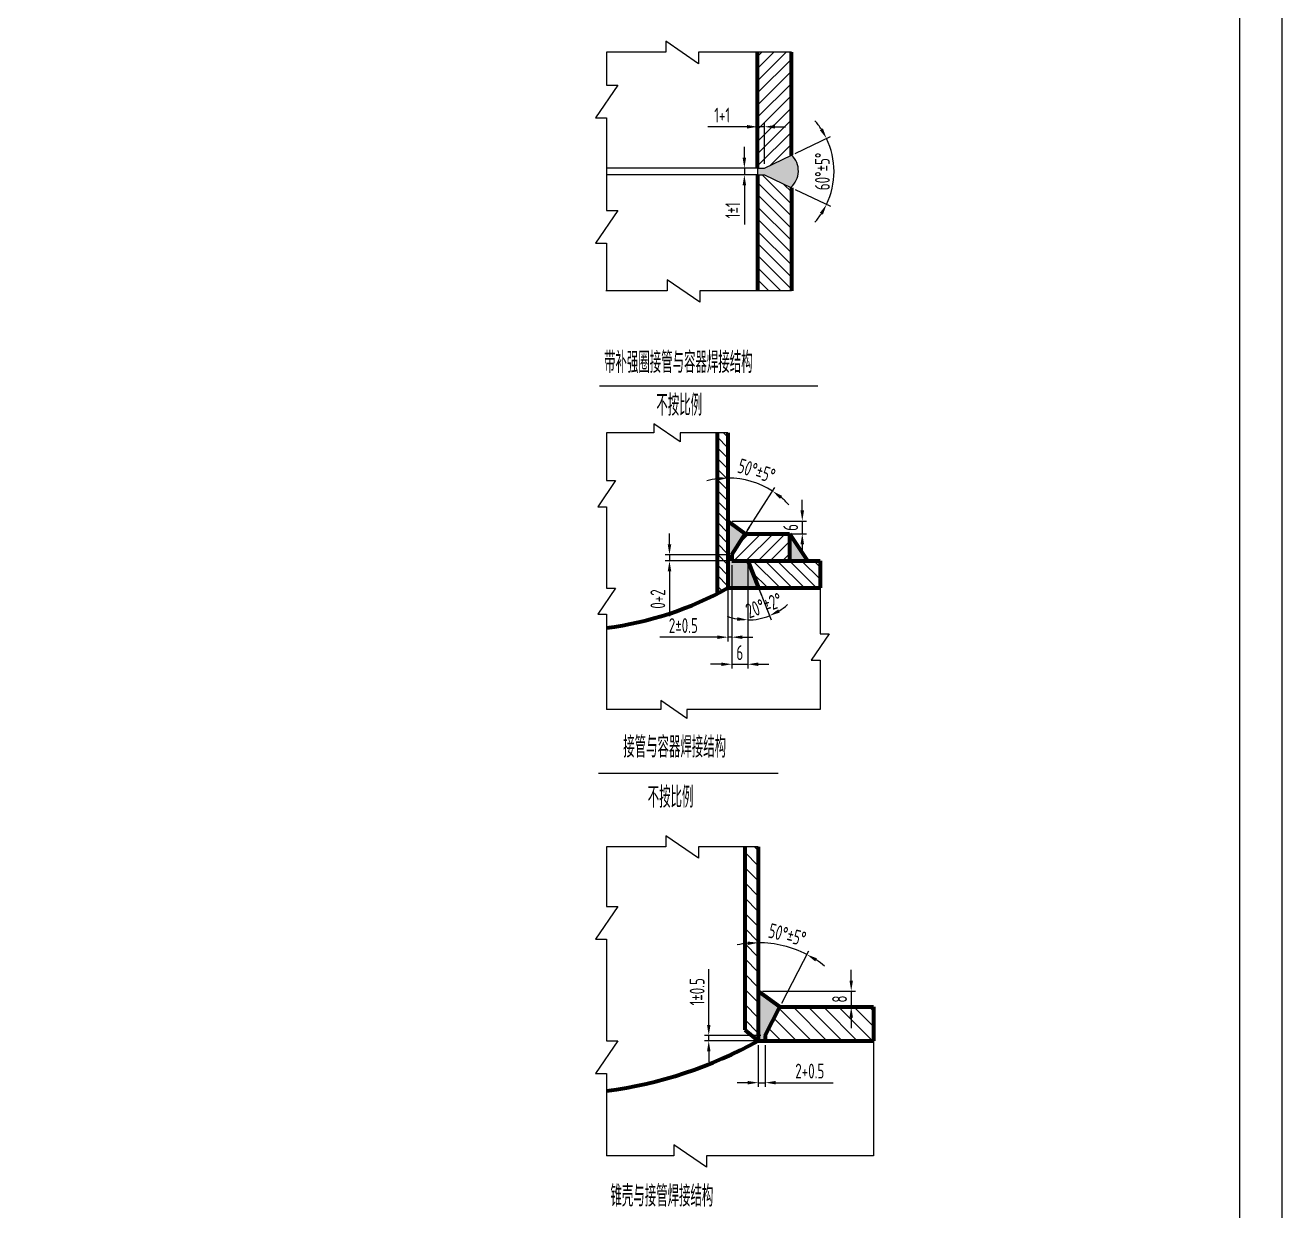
# Model space of a CAD drawing. Header units: millimetres. Extents: x -4672 to 80, y -80 to 6648.
# Drawn here: x -2296 to 80, y 2266 to 4507 of the extents above; entities that cross this region are included whole.
import ezdxf

# ---------------------------------------------------------------- set-up
doc = ezdxf.new("R2010")
doc.units = ezdxf.units.MM
for name, color, linetype, lineweight in [('标注', 7, 'Continuous', 18), ('粗实线', 4, 'Continuous', 70), ('细实线', 7, 'Continuous', 18)]:
    doc.layers.add(name, color=color, linetype=linetype, lineweight=lineweight)
doc.styles.add('GB', font='gbeitc.shx', dxfattribs={"bigfont": 'gbcbig.shx'})
doc.styles.add('HGCAD', font='gbenor.shx', dxfattribs={"width": 0.75, "bigfont": 'gbcbig.shx'})
doc.dimstyles.new('GB$0', dxfattribs={"dimtxt": 3.5, "dimasz": 2.5, "dimexe": 2.25, "dimexo": 2, "dimtad": 1, "dimdec": 0, "dimtxsty": 'GB', "dimcen": 2.5, "dimadec": 0, "dimazin": 0, "dimtfac": 1, "dimtdec": 0, "dimtmove": 0, "dimatfit": 3, "dimfxl": 0, "dimarcsym": 0})
doc.dimstyles.new('GB$2', dxfattribs={"dimtxt": 3.5, "dimasz": 2.5, "dimexe": 2.25, "dimexo": 2, "dimtad": 1, "dimdec": 0, "dimtxsty": 'GB', "dimcen": 2.5, "dimadec": 0, "dimazin": 0, "dimtfac": 1, "dimtdec": 0, "dimtmove": 0, "dimatfit": 3, "dimfxl": 0, "dimarcsym": 0})

# ---------------------------------------------------------------- blocks, each defined once
blk = doc.blocks.new('HGCAD#HGTFTK~A1Z~HGCAD图框')
at = {"layer": '细实线', "color": 7}
blk.add_lwpolyline([(10, -10), (-584, -10), (-584, 831), (10, 831)], close=True, dxfattribs=at)
at = {"layer": '细实线', "color": 2}
blk.add_lwpolyline([(0, 0), (-559, 0), (-559, 821), (0, 821)], close=True, dxfattribs=at)
blk = doc.blocks.new('*D54')
at = {"layer": 'Defpoints', "color": 0, "ltscale": 8}
for p in [(-967.3, 3494.6), (-960, 3494.6), (-967.3, 3350.3)]:
    blk.add_point(p, dxfattribs=at)
at = {"layer": '标注', "color": 0, "lineweight": -2, "ltscale": 8}
for p, q in [((-967.3, 3486.6), (-967.3, 3342.3)), ((-960, 3486.6), (-960, 3342.3)), ((-987.3, 3350.3), (-1096, 3350.3)), ((-960, 3350.3), (-967.3, 3350.3)), ((-940, 3350.3), (-920, 3350.3))]:
    blk.add_line(p, q, dxfattribs=at)
at = {"layer": '标注', "color": 0, "ltscale": 8}
for points in [[(-987.3, 3353.6), (-987.3, 3346.9), (-967.3, 3350.3)], [(-940, 3353.6), (-940, 3346.9), (-960, 3350.3)]]:
    blk.add_solid(points, dxfattribs=at)
at = {"layer": '标注', "color": 0, "ltscale": 8, "insert": (-1051.6, 3372.3), "char_height": 28, "attachment_point": 5, "style": 'HGCAD'}
blk.add_mtext('2%%p0.5', dxfattribs=at)
blk = doc.blocks.new('*D55')
at = {"layer": 'Defpoints', "color": 0, "ltscale": 8}
for p in [(-960, 3494.6), (-929.8, 3494.6), (-929.8, 3299.1)]:
    blk.add_point(p, dxfattribs=at)
at = {"layer": '标注', "color": 0, "lineweight": -2, "ltscale": 8}
for p, q in [((-960, 3486.6), (-960, 3291.1)), ((-929.8, 3486.6), (-929.8, 3291.1)), ((-980, 3299.1), (-1000, 3299.1)), ((-960, 3299.1), (-929.8, 3299.1)), ((-909.8, 3299.1), (-889.8, 3299.1))]:
    blk.add_line(p, q, dxfattribs=at)
at = {"layer": '标注', "color": 0, "ltscale": 8}
for points in [[(-980, 3302.4), (-980, 3295.8), (-960, 3299.1)], [(-909.8, 3302.4), (-909.8, 3295.8), (-929.8, 3299.1)]]:
    blk.add_solid(points, dxfattribs=at)
at = {"layer": '标注', "color": 0, "ltscale": 8, "insert": (-944.9, 3321.1), "char_height": 28, "attachment_point": 5, "style": 'HGCAD'}
blk.add_mtext('6', dxfattribs=at)
blk = doc.blocks.new('*D56')
at = {"layer": 'Defpoints', "color": 0, "ltscale": 8}
for p in [(-967.3, 3569.8), (-934.5, 3545.8), (-826.7, 3545.8)]:
    blk.add_point(p, dxfattribs=at)
at = {"layer": '标注', "color": 0, "lineweight": -2, "ltscale": 8}
for p, q in [((-826.7, 3589.8), (-826.7, 3609.8)), ((-959.3, 3569.8), (-818.7, 3569.8)), ((-826.7, 3569.8), (-826.7, 3545.8)), ((-926.5, 3545.8), (-818.7, 3545.8)), ((-826.7, 3525.8), (-826.7, 3505.8))]:
    blk.add_line(p, q, dxfattribs=at)
at = {"layer": '标注', "color": 0, "ltscale": 8}
for points in [[(-830.1, 3589.8), (-823.4, 3589.8), (-826.7, 3569.8)], [(-830.1, 3525.8), (-823.4, 3525.8), (-826.7, 3545.8)]]:
    blk.add_solid(points, dxfattribs=at)
at = {"layer": '标注', "color": 0, "ltscale": 8, "insert": (-848.7, 3557.8), "char_height": 28, "attachment_point": 5, "rotation": 90, "style": 'HGCAD'}
blk.add_mtext('6', dxfattribs=at)
blk = doc.blocks.new('*D57')
at = {"layer": 'Defpoints', "color": 0, "ltscale": 8}
for p in [(-1077.8, 3494.6), (-960, 3506), (-960, 3494.6)]:
    blk.add_point(p, dxfattribs=at)
at = {"layer": '标注', "color": 0, "lineweight": -2, "ltscale": 8}
for p, q in [((-1077.8, 3526), (-1077.8, 3546)), ((-968, 3506), (-1085.8, 3506)), ((-968, 3494.6), (-1085.8, 3494.6)), ((-1077.8, 3506), (-1077.8, 3494.6)), ((-1077.8, 3474.6), (-1077.8, 3390.2))]:
    blk.add_line(p, q, dxfattribs=at)
at = {"layer": '标注', "color": 0, "ltscale": 8}
for points in [[(-1081.1, 3526), (-1074.4, 3526), (-1077.8, 3506)], [(-1081.1, 3474.6), (-1074.4, 3474.6), (-1077.8, 3494.6)]]:
    blk.add_solid(points, dxfattribs=at)
at = {"layer": '标注', "color": 0, "ltscale": 8, "insert": (-1099.8, 3422.4), "char_height": 28, "attachment_point": 5, "rotation": 90, "style": 'HGCAD'}
blk.add_mtext('0+2', dxfattribs=at)
blk = doc.blocks.new('*D58')
at = {"layer": 'Defpoints', "color": 0, "ltscale": 8}
for p in [(-967.3, 3736.9), (-937.8, 3648.3), (-934.5, 3545.8), (-960, 3506), (-967.3, 3443.4)]:
    blk.add_point(p, dxfattribs=at)
at = {"layer": '标注', "color": 0, "lineweight": -2, "ltscale": 8}
blk.add_line((-930.2, 3552.6), (-878.6, 3633.2), dxfattribs=at)
for start, end in [(97.3273, 104.6546), (57.3899, 90), (42.7353, 50.0626)]:
    blk.add_arc((-967.3, 3494.6), 156.5, start, end, dxfattribs=at)
at = {"layer": '标注', "color": 0, "ltscale": 8}
for points in [[(-987.5, 3653.2), (-987, 3646.5), (-967.3, 3651.1)], [(-868.8, 3611.9), (-864.9, 3617.3), (-883, 3626.5)]]:
    blk.add_solid(points, dxfattribs=at)
at = {"layer": '标注', "color": 0, "ltscale": 8, "insert": (-913.1, 3664.7), "char_height": 28, "attachment_point": 5, "rotation": 342.3201, "style": 'HGCAD'}
blk.add_mtext('50%%d%%p5%%d', dxfattribs=at)
blk = doc.blocks.new('*D59')
at = {"layer": 'Defpoints', "color": 0, "ltscale": 8}
for p in [(-929.8, 3494.6), (-929.8, 3494.6), (-929.8, 3426.7), (-909.5, 3443.4), (-915.8, 3383.8)]:
    blk.add_point(p, dxfattribs=at)
at = {"layer": '标注', "color": 0, "lineweight": -2, "ltscale": 8}
for p, q in [((-906.6, 3436), (-885.7, 3383.3)), ((-929.8, 3418.7), (-929.8, 3374.9))]:
    blk.add_line(p, q, dxfattribs=at)
for start, end in [(301.863, 312.1324), (249.4611, 259.7305), (270, 291.5935)]:
    blk.add_arc((-929.8, 3494.6), 111.7, start, end, dxfattribs=at)
at = {"layer": '标注', "color": 0, "ltscale": 8}
for points in [[(-869.3, 3396.8), (-872.3, 3402.7), (-888.7, 3390.7)], [(-949.4, 3388), (-950, 3381.4), (-929.8, 3382.9)]]:
    blk.add_solid(points, dxfattribs=at)
at = {"layer": '标注', "color": 0, "ltscale": 8, "insert": (-899.2, 3410.3), "char_height": 28, "attachment_point": 5, "rotation": 19.9336, "style": 'HGCAD'}
blk.add_mtext('20%%d%%p2%%D', dxfattribs=at)
blk = doc.blocks.new('*D60')
at = {"layer": 'Defpoints', "color": 0, "ltscale": 8}
for p in [(-909.9, 2681.2), (-869, 2651.3), (-734.2, 2651.3)]:
    blk.add_point(p, dxfattribs=at)
at = {"layer": '标注', "color": 0, "lineweight": -2, "ltscale": 8}
for p, q in [((-734.2, 2701.2), (-734.2, 2721.2)), ((-901.9, 2681.2), (-726.2, 2681.2)), ((-734.2, 2681.2), (-734.2, 2651.3)), ((-861, 2651.3), (-726.2, 2651.3)), ((-734.2, 2631.3), (-734.2, 2611.3))]:
    blk.add_line(p, q, dxfattribs=at)
at = {"layer": '标注', "color": 0, "ltscale": 8}
for points in [[(-737.5, 2701.2), (-730.9, 2701.2), (-734.2, 2681.2)], [(-737.5, 2631.3), (-730.9, 2631.3), (-734.2, 2651.3)]]:
    blk.add_solid(points, dxfattribs=at)
at = {"layer": '标注', "color": 0, "ltscale": 8, "insert": (-756.2, 2666.2), "char_height": 28, "attachment_point": 5, "rotation": 90, "style": 'HGCAD'}
blk.add_mtext('8', dxfattribs=at)
blk = doc.blocks.new('*D61')
at = {"layer": 'Defpoints', "color": 0, "ltscale": 8}
for p in [(-909.9, 2587.3), (-896.8, 2587.3), (-896.8, 2508.1)]:
    blk.add_point(p, dxfattribs=at)
at = {"layer": '标注', "color": 0, "lineweight": -2, "ltscale": 8}
for p, q in [((-909.9, 2579.3), (-909.9, 2500.1)), ((-896.8, 2579.3), (-896.8, 2500.1)), ((-929.9, 2508.1), (-949.9, 2508.1)), ((-909.9, 2508.1), (-896.8, 2508.1)), ((-876.8, 2508.1), (-768.1, 2508.1))]:
    blk.add_line(p, q, dxfattribs=at)
at = {"layer": '标注', "color": 0, "ltscale": 8}
for points in [[(-929.9, 2511.4), (-929.9, 2504.8), (-909.9, 2508.1)], [(-876.8, 2511.4), (-876.8, 2504.8), (-896.8, 2508.1)]]:
    blk.add_solid(points, dxfattribs=at)
at = {"layer": '标注', "color": 0, "ltscale": 8, "insert": (-812.5, 2530.1), "char_height": 28, "attachment_point": 5, "style": 'HGCAD'}
blk.add_mtext('2+0.5', dxfattribs=at)
blk = doc.blocks.new('*D62')
at = {"layer": 'Defpoints', "color": 0, "ltscale": 8}
for p in [(-1003.5, 2597.2), (-896.8, 2597.2), (-896.8, 2587.3)]:
    blk.add_point(p, dxfattribs=at)
at = {"layer": '标注', "color": 0, "lineweight": -2, "ltscale": 8}
for p, q in [((-1003.5, 2617.2), (-1003.5, 2722.6)), ((-904.8, 2597.2), (-1011.5, 2597.2)), ((-1003.5, 2587.3), (-1003.5, 2597.2)), ((-904.8, 2587.3), (-1011.5, 2587.3)), ((-1003.5, 2567.3), (-1003.5, 2547.3))]:
    blk.add_line(p, q, dxfattribs=at)
at = {"layer": '标注', "color": 0, "ltscale": 8}
for points in [[(-1006.8, 2617.2), (-1000.2, 2617.2), (-1003.5, 2597.2)], [(-1006.8, 2567.3), (-1000.2, 2567.3), (-1003.5, 2587.3)]]:
    blk.add_solid(points, dxfattribs=at)
at = {"layer": '标注', "color": 0, "ltscale": 8, "insert": (-1025.5, 2679.9), "char_height": 28, "attachment_point": 5, "rotation": 90, "style": 'HGCAD'}
blk.add_mtext('1%%p0.5', dxfattribs=at)
blk = doc.blocks.new('*D63')
at = {"layer": 'Defpoints', "color": 0, "ltscale": 8}
for p in [(-909.9, 2954.1), (-878.2, 2770.1), (-869, 2651.3), (-896.8, 2597.2), (-909.9, 2587.3)]:
    blk.add_point(p, dxfattribs=at)
at = {"layer": '标注', "color": 0, "lineweight": -2, "ltscale": 8}
blk.add_line((-865.3, 2658.4), (-814.3, 2757.4), dxfattribs=at)
for start, end in [(95.7074, 101.4148), (62.7614, 90), (51.3465, 57.054)]:
    blk.add_arc((-909.9, 2571.7), 200.9, start, end, dxfattribs=at)
at = {"layer": '标注', "color": 0, "ltscale": 8}
for points in [[(-930, 2774.9), (-929.7, 2768.3), (-909.9, 2772.6)], [(-802.3, 2737.4), (-799, 2743.2), (-818, 2750.3)]]:
    blk.add_solid(points, dxfattribs=at)
at = {"layer": '标注', "color": 0, "ltscale": 8, "insert": (-855, 2787.7), "char_height": 28, "attachment_point": 5, "rotation": 345.7297, "style": 'HGCAD'}
blk.add_mtext('50%%d%%p5%%D', dxfattribs=at)
blk = doc.blocks.new('*D64')
at = {"layer": 'Defpoints', "color": 0, "ltscale": 8}
for p in [(-898.3, 4315.2), (-911.1, 4237.1), (-898.3, 4237.1)]:
    blk.add_point(p, dxfattribs=at)
at = {"layer": '标注', "color": 0, "lineweight": -2, "ltscale": 8}
for p, q in [((-931.1, 4315.2), (-1005.1, 4315.2)), ((-911.1, 4245.1), (-911.1, 4323.2)), ((-898.3, 4315.2), (-911.1, 4315.2)), ((-898.3, 4245.1), (-898.3, 4323.2)), ((-878.3, 4315.2), (-858.3, 4315.2))]:
    blk.add_line(p, q, dxfattribs=at)
at = {"layer": '标注', "color": 0, "ltscale": 8}
for points in [[(-931.1, 4318.5), (-931.1, 4311.8), (-911.1, 4315.2)], [(-878.3, 4318.5), (-878.3, 4311.8), (-898.3, 4315.2)]]:
    blk.add_solid(points, dxfattribs=at)
at = {"layer": '标注', "color": 0, "ltscale": 8, "insert": (-978.1, 4337.2), "char_height": 28, "attachment_point": 5, "style": 'HGCAD'}
blk.add_mtext('1+1', dxfattribs=at)
blk = doc.blocks.new('*D65')
at = {"layer": 'Defpoints', "color": 0, "ltscale": 8}
for p in [(-911.1, 4237.1), (-936.2, 4224.3), (-911.1, 4224.3)]:
    blk.add_point(p, dxfattribs=at)
at = {"layer": '标注', "color": 0, "lineweight": -2, "ltscale": 8}
for p, q in [((-936.2, 4257.1), (-936.2, 4277.1)), ((-919.1, 4237.1), (-944.2, 4237.1)), ((-936.2, 4237.1), (-936.2, 4224.3)), ((-919.1, 4224.3), (-944.2, 4224.3)), ((-936.2, 4204.3), (-936.2, 4130.3))]:
    blk.add_line(p, q, dxfattribs=at)
at = {"layer": '标注', "color": 0, "ltscale": 8}
for points in [[(-939.6, 4257.1), (-932.9, 4257.1), (-936.2, 4237.1)], [(-939.6, 4204.3), (-932.9, 4204.3), (-936.2, 4224.3)]]:
    blk.add_solid(points, dxfattribs=at)
at = {"layer": '标注', "color": 0, "ltscale": 8, "insert": (-958.2, 4157.3), "char_height": 28, "attachment_point": 5, "rotation": 90, "style": 'HGCAD'}
blk.add_mtext('1%%P1', dxfattribs=at)
blk = doc.blocks.new('*D66')
at = {"layer": 'Defpoints', "color": 0, "ltscale": 8}
for p in [(-847.1, 4261.5), (-898.3, 4237.1), (-898.3, 4224.3), (-768.3, 4209.3), (-847.1, 4199.9)]:
    blk.add_point(p, dxfattribs=at)
at = {"layer": '标注', "color": 0, "lineweight": -2, "ltscale": 8}
for p, q in [((-839.9, 4264.9), (-773.5, 4296.5)), ((-839.9, 4196.4), (-773.5, 4164.8))]:
    blk.add_line(p, q, dxfattribs=at)
for start, end in [(33.3695, 41.2729), (334.534, 25.466), (318.7271, 326.6305)]:
    blk.add_arc((-911.8, 4230.7), 145.1, start, end, dxfattribs=at)
at = {"layer": '标注', "color": 0, "ltscale": 8}
for points in [[(-787.7, 4312.1), (-793.5, 4308.8), (-780.8, 4293.1)], [(-793.5, 4152.5), (-787.7, 4149.2), (-780.8, 4168.3)]]:
    blk.add_solid(points, dxfattribs=at)
at = {"layer": '标注', "color": 0, "ltscale": 8, "insert": (-788.7, 4230.7), "char_height": 28, "attachment_point": 5, "rotation": 90, "style": 'HGCAD'}
blk.add_mtext('60%%d%%p5%%D', dxfattribs=at)

msp = doc.modelspace()

# ---------------------------------------------------------------- hatches: boundary and pattern name
at = {"linetype": 'ByBlock'}
h = msp.add_hatch(dxfattribs=at)
h.set_pattern_fill('ANSI31', color=256, scale=4.48, angle=90, style=0)
h.set_pattern_definition([(135, (5223.038, 25559.565), (-10.057887, -10.057887), [])])
h.paths.add_polyline_path([(-987.77, 3432.52, 0.0090551), (-967.29, 3443.43), (-967.29, 3736.87), (-987.77, 3736.87)])
h = msp.add_hatch(dxfattribs=at)
h.set_pattern_fill('ANSI31', color=256, scale=5.12, style=0)
h.set_pattern_definition([(45, (5223.038, 25559.565), (-11.494728, 11.494728), [])])
h.paths.add_polyline_path([(-850.76, 3494.63), (-850.76, 3545.83), (-934.54, 3545.83), (-960.03, 3505.99), (-960.03, 3494.63)])
msp.add_hatch(color=256, dxfattribs=at).paths.add_polyline_path([(-850.76, 3545.83), (-850.76, 3494.63), (-816.72, 3494.63)])
at = {"layer": '标注', "ltscale": 20}
h = msp.add_hatch(dxfattribs=at)
h.set_pattern_fill('ANSI31', color=256, scale=5.12, style=0)
h.set_pattern_definition([(45, (18809.705, 18007.875), (-11.494728, 11.494728), [])])
h.paths.add_polyline_path([(-847.13, 4456.14), (-911.13, 4456.14), (-911.13, 4237.07), (-898.33, 4237.07), (-847.13, 4261.46)])
h.paths.add_polyline_path([(-1004.09, 4358.16), (-952.13, 4358.16), (-952.13, 4316.16), (-1004.09, 4316.16)], flags=9)
at = {"layer": '标注'}
for points in [[(-847.13, 4261.46), (-898.33, 4237.07), (-911.13, 4237.07), (-911.13, 4224.27), (-898.33, 4224.27), (-848.42, 4200.5, 0.4502511)], [(-868.95, 2651.27), (-909.9, 2681.19), (-909.9, 2587.27), (-896.8, 2587.27), (-896.8, 2597.17)]]:
    msp.add_hatch(color=256, dxfattribs=at).paths.add_polyline_path(points)
at = {"layer": '标注', "ltscale": 20}
h = msp.add_hatch(dxfattribs=at)
h.set_pattern_fill('ANSI31', color=256, scale=5.12, angle=90, style=0)
h.set_pattern_definition([(135, (18809.705, 18007.875), (-11.494728, -11.494728), [])])
h.paths.add_polyline_path([(-911.13, 4005.21), (-847.13, 4005.21), (-847.13, 4199.89), (-898.33, 4224.27), (-911.13, 4224.27)])
at = {"layer": '标注', "linetype": 'ByBlock'}
h = msp.add_hatch(color=256, dxfattribs=at)
h.paths.add_polyline_path([(-929.78, 3494.63), (-960.03, 3494.63), (-960.03, 3505.99), (-934.54, 3545.83), (-967.29, 3569.78), (-967.29, 3443.43), (-909.52, 3443.43)])
h.paths.add_polyline_path([(-850.76, 3534.3), (-850.76, 3494.63), (-816.72, 3494.63)])
h = msp.add_hatch(dxfattribs=at)
h.set_pattern_fill('ANSI31', color=256, scale=5.12, angle=90, style=0)
h.set_pattern_definition([(135, (24086.32, 19501.508), (-11.494728, -11.494728), [])])
h.paths.add_polyline_path([(-793.21, 3453.04), (-913.32, 3453.04), (-909.52, 3443.43), (-793.21, 3443.43)])
h.paths.add_polyline_path([(-913.32, 3453.04), (-793.21, 3453.04), (-793.21, 3494.63), (-929.78, 3494.63)])
at = {"layer": '标注'}
h = msp.add_hatch(dxfattribs=at)
h.set_pattern_fill('ANSI31', color=256, scale=6.4, angle=90, style=0)
h.set_pattern_definition([(135, (247.615, 4634.238), (-14.36841, -14.36841), [])])
h.paths.add_polyline_path([(-692.3, 2651.27), (-868.95, 2651.27), (-896.8, 2597.17), (-896.8, 2587.27), (-692.3, 2587.27)])
h.paths.add_polyline_path([(-909.9, 2954.07), (-935.5, 2954.07), (-935.5, 2608.23), (-909.9, 2587.27)])

# ---------------------------------------------------------------- linework, layer by layer
at = {"linetype": 'ByBlock', "lineweight": -3}
msp.add_line((-1209.78, 3825.53), (-797.54, 3825.53), dxfattribs=at)
at = {"layer": '标注'}
for p, q in [((-1022.96, 4434.48), (-1084.78, 4476.81)), ((-1084.78, 4476.81), (-1084.78, 4456.14)), ((-1084.78, 4456.14), (-1196.87, 4456.14)), ((-1196.87, 4456.14), (-1196.87, 4393.72)), ((-1196.87, 4456.14), (-1196.87, 4393.72)), ((-847.13, 4456.14), (-1022.96, 4456.14)), ((-1022.96, 4456.14), (-1022.96, 4434.48)), ((-1175.22, 4393.72), (-1217.54, 4331.9)), ((-1196.87, 4393.72), (-1175.22, 4393.72)), ((-1217.54, 4331.9), (-1196.87, 4331.9)), ((-1196.87, 4331.9), (-1196.87, 4221.97)), ((-1196.87, 4304.56), (-1196.87, 4224.5)), ((-898.33, 4237.07), (-847.13, 4261.46)), ((-911.13, 4237.07), (-1196.87, 4237.07)), ((-911.13, 4237.07), (-898.33, 4237.07)), ((-911.13, 4237.07), (-911.13, 4224.27)), ((-911.13, 4224.27), (-1196.87, 4224.27)), ((-1196.87, 4221.97), (-1196.87, 4156.74)), ((-911.13, 4224.27), (-898.33, 4224.27)), ((-898.33, 4224.27), (-847.13, 4199.89)), ((-1196.87, 4162.68), (-1196.87, 4156.74)), ((-1175.22, 4156.74), (-1217.54, 4094.92)), ((-1196.87, 4156.74), (-1175.22, 4156.74)), ((-1217.54, 4094.92), (-1196.87, 4094.92)), ((-1196.87, 4094.92), (-1196.87, 4005.21)), ((-1020.48, 3983.56), (-1082.29, 4025.88)), ((-1082.29, 4025.88), (-1082.29, 4005.21)), ((-1082.29, 4005.21), (-1198.1, 4005.21)), ((-879.13, 4005.21), (-1020.48, 4005.21)), ((-1020.48, 4005.21), (-1020.48, 3983.56)), ((-847.13, 4005.21), (-911.13, 4005.21)), ((-1211.67, 3093.51), (-872.45, 3093.51)), ((-1022.96, 2932.41), (-1084.78, 2974.74)), ((-1084.78, 2974.74), (-1084.78, 2954.07)), ((-1084.78, 2954.07), (-1196.87, 2954.07)), ((-1196.87, 2954.07), (-1196.87, 2841)), ((-909.9, 2954.07), (-1022.96, 2954.07)), ((-1022.96, 2954.07), (-1022.96, 2932.41)), ((-1175.22, 2841), (-1217.54, 2779.18)), ((-1196.87, 2841), (-1175.22, 2841)), ((-1217.54, 2779.18), (-1196.87, 2779.18)), ((-1196.87, 2779.18), (-1196.87, 2667.09)), ((-1196.87, 2667.09), (-1196.87, 2587.03)), ((-1175.22, 2587.03), (-1217.54, 2525.22)), ((-1196.87, 2587.03), (-1175.22, 2587.03)), ((-692.3, 2587.27), (-692.3, 2370.06)), ((-1217.54, 2525.22), (-1196.87, 2525.22)), ((-1196.87, 2525.22), (-1196.87, 2370.06)), ((-1007.54, 2348.4), (-1069.36, 2390.73)), ((-1069.36, 2390.73), (-1069.36, 2370.06)), ((-1069.36, 2370.06), (-1196.87, 2370.06)), ((-819.8, 2370.06), (-1007.54, 2370.06)), ((-1007.54, 2370.06), (-1007.54, 2348.4)), ((-692.3, 2370.06), (-819.8, 2370.06))]:
    msp.add_line(p, q, dxfattribs=at)
at = {"layer": '标注', "linetype": 'ByBlock'}
for p, q in [((-1107.2, 3736.87), (-1196.87, 3736.87)), ((-1196.87, 3736.87), (-1196.87, 3646.42)), ((-1057.74, 3719.55), (-1107.2, 3753.41)), ((-1107.2, 3753.41), (-1107.2, 3736.87)), ((-967.29, 3736.87), (-1057.74, 3736.87)), ((-1057.74, 3736.87), (-1057.74, 3719.55)), ((-1179.55, 3646.42), (-1213.41, 3596.97)), ((-1196.87, 3646.42), (-1179.55, 3646.42)), ((-1213.41, 3596.97), (-1196.87, 3596.97)), ((-1196.87, 3596.97), (-1196.87, 3507.29)), ((-926.26, 3558.77), (-934.54, 3545.83)), ((-1196.87, 3507.29), (-1196.87, 3443.25)), ((-1179.55, 3443.25), (-1213.41, 3393.79)), ((-1196.87, 3443.25), (-1179.55, 3443.25)), ((-909.52, 3443.43), (-903.86, 3429.15)), ((-793.21, 3443.43), (-793.21, 3356.55)), ((-793.21, 3443.43), (-793.21, 3356.55)), ((-1213.41, 3393.79), (-1196.87, 3393.79)), ((-1196.87, 3393.79), (-1196.87, 3213.85)), ((-775.89, 3356.55), (-809.75, 3307.1)), ((-793.21, 3356.55), (-775.89, 3356.55)), ((-809.75, 3307.1), (-793.21, 3307.1)), ((-793.21, 3307.1), (-793.21, 3269.67)), ((-793.21, 3303.53), (-793.21, 3213.85)), ((-1094.16, 3213.85), (-1196.87, 3213.85)), ((-1044.7, 3196.53), (-1094.16, 3230.39)), ((-1094.16, 3230.39), (-1094.16, 3213.85)), ((-944.67, 3213.85), (-1044.7, 3213.85)), ((-1044.7, 3213.85), (-1044.7, 3196.53)), ((-793.21, 3213.85), (-944.67, 3213.85))]:
    msp.add_line(p, q, dxfattribs=at)
at = {"layer": '标注'}
msp.add_arc((-874.76, 4231.55), 40.71, 310.30608, 47.26491, dxfattribs=at)
at = {"layer": '粗实线'}
for p, q in [((-911.13, 4237.07), (-911.13, 4456.14)), ((-847.13, 4261.46), (-847.13, 4456.14)), ((-911.13, 4224.27), (-911.13, 4005.21)), ((-847.13, 4199.89), (-847.13, 4005.21)), ((-935.5, 2954.07), (-935.5, 2608.23)), ((-909.9, 2954.07), (-909.9, 2587.27)), ((-868.95, 2651.27), (-909.9, 2681.19)), ((-896.8, 2597.17), (-868.95, 2651.27)), ((-868.95, 2651.27), (-692.3, 2651.27)), ((-692.3, 2651.27), (-692.3, 2587.27)), ((-935.5, 2608.23), (-909.9, 2587.27)), ((-896.8, 2597.17), (-896.8, 2587.27)), ((-909.9, 2587.27), (-692.3, 2587.27))]:
    msp.add_line(p, q, dxfattribs=at)
at = {"layer": '粗实线', "linetype": 'ByBlock'}
for p, q in [((-987.77, 3736.87), (-987.77, 3432.52)), ((-967.29, 3736.87), (-967.29, 3443.43)), ((-934.54, 3545.83), (-967.29, 3569.78)), ((-960.03, 3505.99), (-934.54, 3545.83)), ((-934.54, 3545.83), (-850.76, 3545.83)), ((-850.76, 3545.83), (-850.76, 3494.63)), ((-850.76, 3545.83), (-816.72, 3494.63)), ((-960.03, 3505.99), (-960.03, 3494.63)), ((-960.03, 3494.63), (-793.21, 3494.63)), ((-929.78, 3494.63), (-909.52, 3443.43)), ((-793.21, 3494.63), (-793.21, 3443.43)), ((-967.29, 3443.43), (-793.21, 3443.43))]:
    msp.add_line(p, q, dxfattribs=at)
msp.add_arc((-1278.77, 4003.36), 640.73, 277.34397, 299.08692, dxfattribs=at)
at = {"layer": '粗实线'}
msp.add_arc((-1299.25, 3287.17), 800.91, 277.34397, 299.08692, dxfattribs=at)

# ---------------------------------------------------------------- block references
at = {"layer": '标注', "ltscale": 8, "xscale": 8, "yscale": 8, "zscale": 8}
msp.add_blockref('HGCAD#HGTFTK~A1Z~HGCAD图框', (0, 0), dxfattribs=at)

# ---------------------------------------------------------------- texts
at = {"layer": '标注', "ltscale": 20, "char_height": 40, "attachment_point": 1, "style": 'HGCAD'}
for s, insert, width in [('带补强圈接管与容器焊接结构', (-1201.48, 3889.77), 813.773), ('不按比例', (-1102.57, 3808.9), 236.0468), ('接管与容器焊接结构', (-1165.18, 3162.68), 862.2162), ('不按比例', (-1118.96, 3067.81), 295.0585), ('锥壳与接管焊接结构', (-1189.33, 2313.92), 614.7052)]:
    msp.add_mtext(s, dxfattribs=dict(at, insert=insert, width=width))

# ---------------------------------------------------------------- dimensions: what is measured, and where the dimension line sits
at = {"layer": '标注', "ltscale": 8}
dim = msp.add_linear_dim(base=(-898.33, 4315.16), p1=(-911.13, 4237.07), p2=(-898.33, 4237.07), text='1+1', dimstyle='GB$0', override={"dimscale": 8, "dimexe": 1, "dimexo": 1, "dimgap": 1, "dimdec": 1, "dimdsep": 46, "dimtxsty": 'HGCAD', "dimcen": 0, "dimadec": 1, "dimtdec": 2, "dimatfit": 1}, dxfattribs=at)
dim.commit()
dim.dimension.update_dxf_attribs({"geometry": '*D64', "text_midpoint": (-978.11, 4315.16), "dimtype": 160})
dim = msp.add_angular_dim_2l(base=(-768.25, 4209.25), line1=((-898.33, 4224.27), (-847.13, 4199.89)), line2=((-898.33, 4237.07), (-847.13, 4261.46)), text='60%%d%%p5%%D', dimstyle='GB$2', override={"dimscale": 8, "dimexe": 1, "dimexo": 1, "dimgap": 1, "dimdec": 1, "dimdsep": 46, "dimtxsty": 'HGCAD', "dimcen": 0, "dimadec": 1, "dimtdec": 2, "dimatfit": 1}, dxfattribs=at)
dim.commit()
dim.dimension.update_dxf_attribs({"geometry": '*D66', "text_midpoint": (-788.66, 4230.67)})
dim = msp.add_linear_dim(base=(-936.24, 4224.27), p1=(-911.13, 4237.07), p2=(-911.13, 4224.27), angle=90, text='1%%P1', dimstyle='GB$0', override={"dimscale": 8, "dimexe": 1, "dimexo": 1, "dimgap": 1, "dimdec": 1, "dimdsep": 46, "dimtxsty": 'HGCAD', "dimcen": 0, "dimadec": 1, "dimtdec": 2, "dimatfit": 1}, dxfattribs=at)
dim.commit()
dim.dimension.update_dxf_attribs({"geometry": '*D65', "text_midpoint": (-958.24, 4157.29)})
for base, line1, line2, text, picture, middle in [((-937.78, 3648.32), ((-960.03, 3505.99), (-934.54, 3545.83)), ((-967.29, 3736.87), (-967.29, 3443.43)), '50%%d%%p5%%d', '*D58', (-919.76, 3643.74)), ((-915.78, 3383.78), ((-929.78, 3494.63), (-929.78, 3426.72)), ((-929.78, 3494.63), (-909.52, 3443.43)), '20%%d%%p2%%D', '*D59', (-891.69, 3389.59)), ((-878.2, 2770.07), ((-909.9, 2954.07), (-909.9, 2587.27)), ((-896.8, 2597.17), (-868.95, 2651.27)), '50%%d%%p5%%D', '*D63', (-860.39, 2766.39))]:
    dim = msp.add_angular_dim_2l(base=base, line1=line1, line2=line2, text=text, dimstyle='GB$2', override={"dimscale": 8, "dimexe": 1, "dimexo": 1, "dimgap": 1, "dimdec": 1, "dimdsep": 46, "dimtxsty": 'HGCAD', "dimcen": 0, "dimadec": 1, "dimtdec": 2, "dimatfit": 1}, dxfattribs=at)
    dim.commit()
    dim.dimension.update_dxf_attribs({"geometry": picture, "text_midpoint": middle, "dimtype": 162})
for base, p1, p2, text, picture, middle in [((-826.75, 3545.83), (-967.29, 3569.78), (-934.54, 3545.83), '6', '*D56', (-826.75, 3557.81)), ((-1077.75, 3494.63), (-960.03, 3505.99), (-960.03, 3494.63), '0+2', '*D57', (-1077.75, 3422.4)), ((-1003.52, 2597.17), (-896.8, 2587.27), (-896.8, 2597.17), '1%%p0.5', '*D62', (-1003.52, 2679.9)), ((-734.21, 2651.27), (-909.9, 2681.19), (-868.95, 2651.27), '8', '*D60', (-734.21, 2666.23))]:
    dim = msp.add_linear_dim(base=base, p1=p1, p2=p2, angle=90, text=text, dimstyle='GB$0', override={"dimscale": 8, "dimexe": 1, "dimexo": 1, "dimgap": 1, "dimdec": 1, "dimdsep": 46, "dimtxsty": 'HGCAD', "dimcen": 0, "dimadec": 1, "dimtdec": 2, "dimatfit": 1}, dxfattribs=at)
    dim.commit()
    dim.dimension.update_dxf_attribs({"geometry": picture, "text_midpoint": middle, "dimtype": 160})
for base, p1, p2, text, picture, middle in [((-967.29, 3350.27), (-960.03, 3494.63), (-967.29, 3494.63), '2%%p0.5', '*D54', (-1051.64, 3372.27)), ((-929.78, 3299.11), (-960.03, 3494.63), (-929.78, 3494.63), '6', '*D55', (-944.9, 3321.11)), ((-896.8, 2508.09), (-909.9, 2587.27), (-896.8, 2587.27), '2+0.5', '*D61', (-812.46, 2530.09))]:
    dim = msp.add_linear_dim(base=base, p1=p1, p2=p2, text=text, dimstyle='GB$0', override={"dimscale": 8, "dimexe": 1, "dimexo": 1, "dimgap": 1, "dimdec": 1, "dimdsep": 46, "dimtxsty": 'HGCAD', "dimcen": 0, "dimadec": 1, "dimtdec": 2, "dimatfit": 1}, dxfattribs=at)
    dim.commit()
    dim.dimension.update_dxf_attribs({"geometry": picture, "text_midpoint": middle})

doc.saveas('drawing.dxf')
